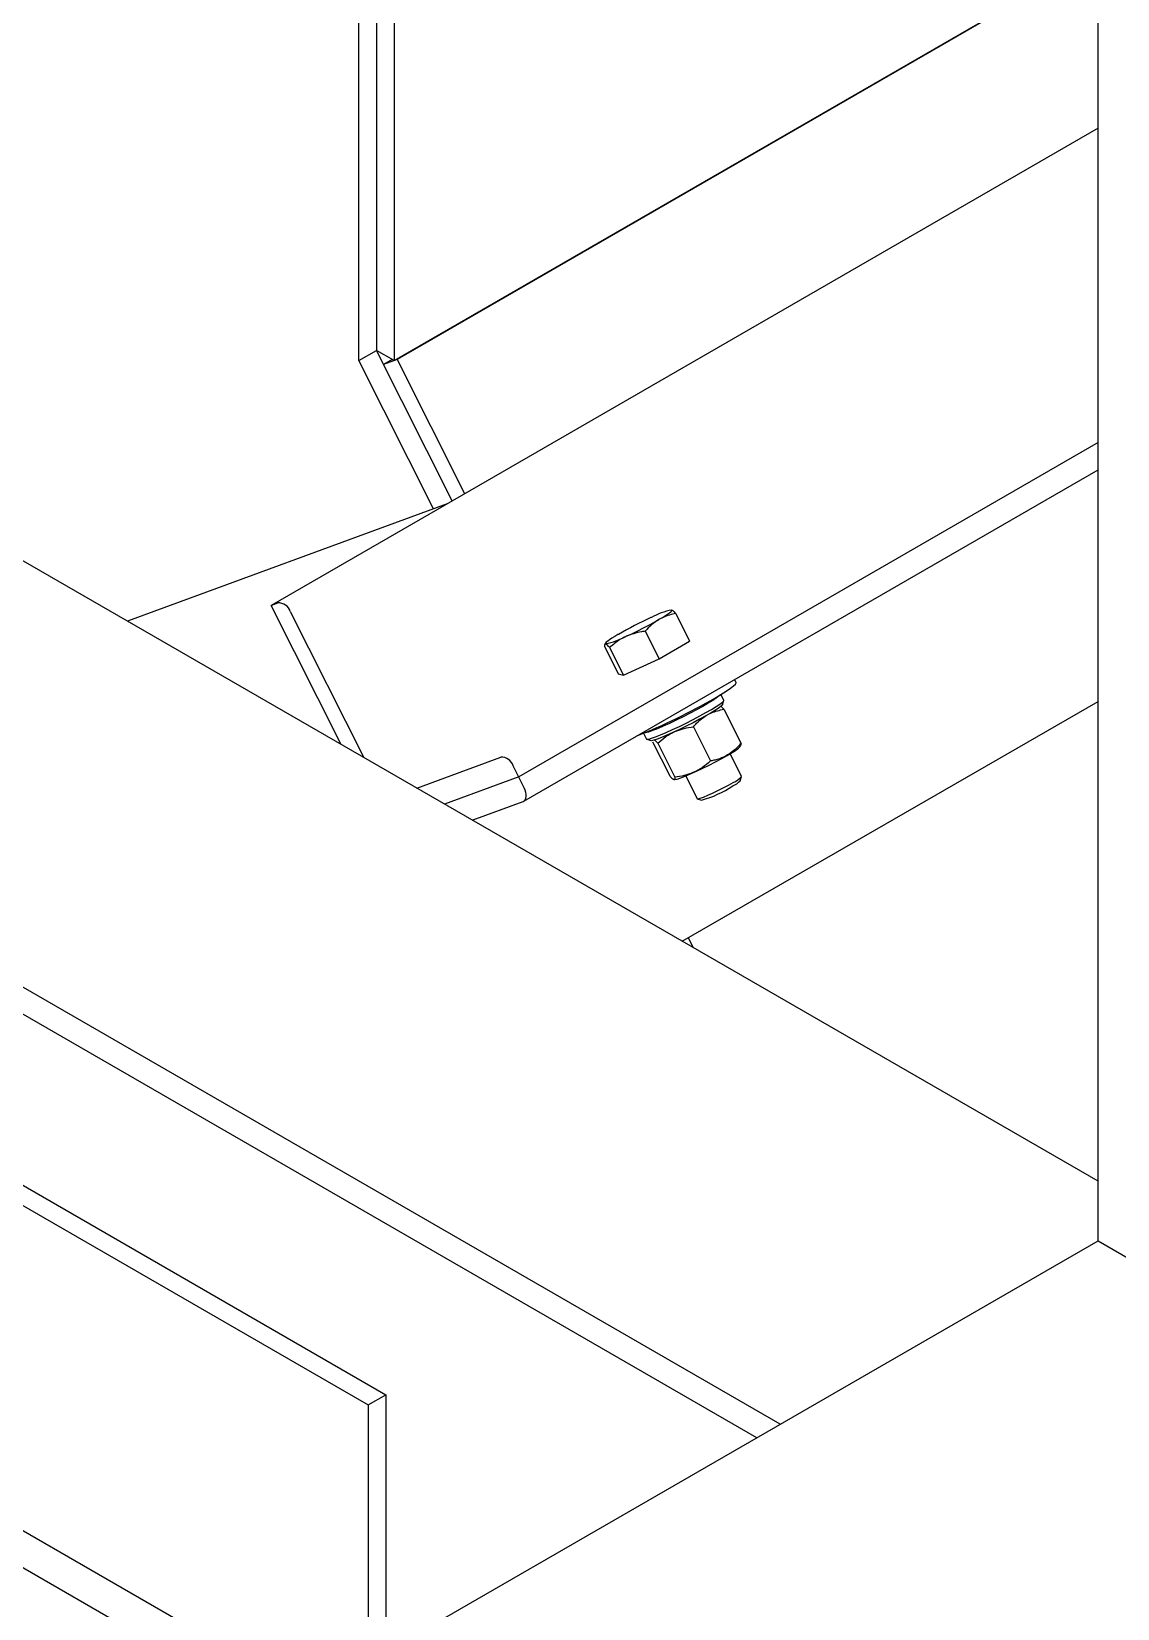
# Model space of a CAD drawing. Header units: millimetres. Extents: x 1293 to 41893, y 1011 to 26911.
# Drawn here: x 5289.2 to 5473.9, y 21956 to 22224.3 of the extents above; entities that cross this region are included whole.
import ezdxf

# ---------------------------------------------------------------- set-up
doc = ezdxf.new("R2010")
doc.units = ezdxf.units.MM
doc.header["$LTSCALE"] = 50
doc.layers.add('MAQUINAS', color=11, linetype='Continuous')
doc.layers.add('STRUC', color=4, linetype='Continuous')

msp = doc.modelspace()

# ---------------------------------------------------------------- linework, layer by layer
at = {"color": 7, "linetype": 'Continuous', "lineweight": 25}
for p, q in [((6321.8907492, 21365.9189006), (4397.9894335, 22476.5634894)), ((5347.8539098, 22239.2659794), (5347.8539098, 22170.0824196)), ((5350.8473285, 22237.5379156), (5350.8473285, 22168.3543558)), ((5350.8473285, 22168.3543558), (5470.5840889, 22237.4769162)), ((5470.5840889, 22237.3672085), (5351.3712113, 22168.5470791)), ((5344.8604911, 22168.3543558), (5344.8604911, 22235.8095709)), ((5470.5840889, 22207.8938214), (5329.9323225, 22126.697285)), ((5344.8604911, 22168.3543558), (5347.8539098, 22170.0824196)), ((5360.7325883, 22144.4779), (5347.8539098, 22170.0824196)), ((5350.8473285, 22168.3543558), (5347.8539098, 22170.0824196)), ((5357.5500818, 22143.1257677), (5344.8604911, 22168.3543558)), ((5351.3712113, 22168.5470791), (5349.0547835, 22167.6949234)), ((5350.522203, 22168.5420467), (5349.0547835, 22167.6949234)), ((5351.3712113, 22168.5470791), (5362.8599283, 22145.7059872)), ((5470.5840889, 22154.4032211), (5372.0563417, 22097.5243633)), ((5372.9060389, 22093.381024), (5470.5840889, 22149.769362)), ((5359.8665096, 22143.9779234), (5305.542278, 22123.9934007)), ((5329.9323225, 22126.697285), (5331.0923896, 22127.1240446)), ((5341.8287106, 22103.0456891), (5329.9323225, 22126.697285)), ((5333.1952206, 22125.6677324), (5345.6969752, 22100.8125875)), ((5394.6355766, 22124.6477852), (5394.5490851, 22124.6082279)), ((5395.8787714, 22124.2792013), (5395.9526853, 22124.3218708)), ((5398.045614, 22125.8865813), (5398.0606837, 22125.9077962)), ((5398.0732613, 22125.9046839), (5398.0606837, 22125.9077962)), ((5398.7620617, 22125.2921836), (5401.1154486, 22120.6133385)), ((5389.003402, 22121.7654038), (5388.9294881, 22121.7227342)), ((5390.2465968, 22121.3968199), (5390.3330883, 22121.4363772)), ((5393.5773085, 22122.2990892), (5395.9306954, 22117.6202442)), ((5386.6280252, 22119.7426221), (5388.9814121, 22115.0637771)), ((5386.7920337, 22120.2620126), (5386.6730874, 22120.083169)), ((5386.8089121, 22120.1399211), (5386.8214897, 22120.1368088)), ((5387.5102902, 22119.5243085), (5389.8636771, 22114.8454635)), ((5395.9306954, 22117.6202442), (5401.1154486, 22120.6133385)), ((5389.8636771, 22114.8454635), (5395.9306954, 22117.6202442)), ((5388.9814121, 22115.0637771), (5389.8636771, 22114.8454635)), ((5409.0534752, 22113.5474547), (5408.78021, 22114.0907421)), ((5406.9509058, 22110.5675956), (5406.4559238, 22111.5516854)), ((5399.8718242, 22069.5381129), (5470.5840889, 22110.3594344)), ((5406.7151875, 22109.8082372), (5406.9509276, 22110.5132959)), ((5406.9408733, 22109.0320125), (5409.8665774, 22103.215325)), ((5401.7558158, 22106.0387425), (5404.6815199, 22100.2220551)), ((5393.2949718, 22104.9319295), (5393.7899538, 22103.9478397)), ((5393.8335355, 22103.9154499), (5394.5401367, 22103.6843744)), ((5394.8065326, 22103.4822755), (5397.7322367, 22097.665588)), ((5395.6890183, 22103.2643033), (5398.6148893, 22097.4472841)), ((5409.6724487, 22102.6506908), (5409.8227462, 22102.8766728)), ((5354.7094399, 22095.6098024), (5369.0040068, 22100.8684151)), ((5409.9687821, 22097.5960342), (5408.0175703, 22101.4753019)), ((5372.0563417, 22097.5243633), (5359.4355357, 22092.8814853)), ((5373.0058455, 22095.6366239), (5371.1068378, 22099.4121028)), ((5400.4538048, 22097.6708444), (5402.4050166, 22093.7915768)), ((5409.7330545, 22096.8597688), (5409.9687946, 22097.5648275)), ((5398.444003, 22097.0470868), (5398.5235394, 22097.0429612)), ((5364.1616316, 22090.1531683), (5372.7959551, 22093.3295194)), ((5402.4300635, 22093.772962), (5403.1366647, 22093.5418865)), ((5400.8788018, 22070.1194287), (5401.7028695, 22068.4810729))]:
    msp.add_line(p, q, dxfattribs=at)
at = {"color": 7, "linetype": 'Continuous', "lineweight": 25, "flags": 128}
for points in [[(5395.9526853, 22124.3218708), (5396.4968224, 22124.6427951), (5396.9737262, 22124.936856), (5397.375491, 22125.1991786), (5397.6954566, 22125.4254145), (5397.9283188, 22125.6118132), (5398.0702174, 22125.7552848), (5398.1188, 22125.8534508), (5398.0732613, 22125.9046839)], [(5388.9294881, 22121.7227342), (5388.385351, 22121.4018099), (5387.9084472, 22121.1077491), (5387.5066824, 22120.8454264), (5387.1867168, 22120.6191905), (5386.9538546, 22120.4327918), (5386.8119561, 22120.2893203), (5386.7633734, 22120.1911543), (5386.8089121, 22120.1399211)], [(5405.3898377, 22110.9222722), (5406.440521, 22111.5423639), (5407.3383709, 22112.1010144), (5408.0633308, 22112.5857443), (5408.5992064, 22112.9857257), (5408.9340271, 22113.2920235), (5409.0603135, 22113.4977957), (5409.0534752, 22113.5474547)], [(5406.3749231, 22111.5033645), (5406.1492986, 22111.2802355), (5405.7137948, 22110.9519081), (5405.0898382, 22110.5392229), (5404.2974333, 22110.0554107), (5403.3619848, 22109.5159829), (5402.3134839, 22108.9382336), (5401.1855461, 22108.3406861), (5400.0143335, 22107.7424978), (5398.8373959, 22107.162847), (5397.6924666, 22106.6203177), (5396.6162526, 22106.1323036), (5395.6432578, 22105.7144507), (5394.8046771, 22105.3801556), (5394.1273957, 22105.140136), (5393.6331276, 22105.0020871), (5393.3820509, 22104.9681533)], [(5393.7899538, 22103.9478397), (5393.8723842, 22103.9074504), (5394.1677924, 22103.9391028), (5394.6620604, 22104.0771517), (5395.3393418, 22104.3171713), (5396.1779225, 22104.6514664), (5397.1509173, 22105.0693193), (5398.2271313, 22105.5573334), (5399.3720606, 22106.0998627), (5400.5489982, 22106.6795135), (5401.7202108, 22107.2777018), (5402.8481486, 22107.8752494), (5403.8966495, 22108.4529986), (5404.832098, 22108.9924264), (5405.6245029, 22109.4762386), (5406.2484595, 22109.8889238), (5406.6839634, 22110.2172512), (5406.917052, 22110.4506943), (5406.9509058, 22110.5675956)], [(5406.7151875, 22109.8082372), (5406.7090817, 22109.7929562), (5406.5293192, 22109.5870591), (5406.1360587, 22109.2801966), (5405.5434779, 22108.8834318), (5404.7729409, 22108.411069), (5403.8522273, 22107.880138), (5402.8145311, 22107.3097801), (5401.6972636, 22106.7205581), (5400.5407048, 22106.1337147), (5399.3865516, 22105.5704072), (5398.2764137, 22105.0509439), (5397.2503144, 22104.5940528), (5396.3452468, 22104.216206), (5395.5938408, 22103.9310255), (5395.0231864, 22103.748793), (5394.6538569, 22103.6760783), (5394.5401367, 22103.6843744)], [(5398.5235394, 22097.0429612), (5398.6284815, 22097.0486125), (5399.0218329, 22097.1402074), (5399.6090166, 22097.3382848), (5400.3674676, 22097.6352327), (5401.2680389, 22098.0196394), (5402.2761221, 22098.4767326), (5403.3529772, 22098.9889463), (5404.4572212, 22099.5365965), (5405.5464186, 22100.0986372), (5406.5787121, 22100.6534696), (5407.5144314, 22101.1797717)], [(5372.7959551, 22093.3295194), (5373.0033637, 22093.4486665), (5373.1664294, 22093.6355479), (5373.2788857, 22093.8829818), (5373.3364109, 22094.1814595), (5373.3367943, 22094.5195105), (5373.2800213, 22094.8841439), (5373.1682736, 22095.2613469), (5373.0058455, 22095.6366239)], [(5402.4050166, 22093.7915768), (5402.4074831, 22093.7875573), (5402.5665876, 22093.7758592), (5402.9360915, 22093.8756252), (5403.4945205, 22094.0810573), (5404.2094208, 22094.3802164), (5405.039245, 22094.7557165), (5405.9357666, 22095.1857349), (5406.8468832, 22095.6452806), (5407.7196439, 22096.1076464), (5408.5033271, 22096.5459612)]]:
    msp.add_lwpolyline(points, dxfattribs=at)
at = {"color": 7, "linetype": 'Continuous', "lineweight": 25}
for centre, radius, start, end in [((5331.1915765, 22125.0209252), 2.105457, 17.890877445, 92.700172088), ((5424.3479051, 22059.6471431), 71.4696593, 114.641776543, 119.639327666), ((5360.5342684, 22186.3974619), 71.4696593, 294.641776544, 299.639327666), ((5400.7364095, 22113.3490641), 12.8406098, 102.027430978, 118.367175849), ((5384.1457639, 22132.6955409), 12.8406098, 282.027430978, 298.367175849), ((5353.7294164, 22200.3468939), 103.2742083, 291.82398155, 300.014938566), ((5404.1754624, 22108.3969424), 7.9521234, 294.827261176, 313.729946768), ((5369.1031937, 22098.7652957), 2.105457, 17.890877445, 92.700172088), ((5406.9424022, 22100.2719602), 4.0397468, 292.730169317, 318.516876816), ((5397.8224997, 22112.2131769), 19.4128163, 285.887249439, 303.194802352), ((5406.843751, 22099.6476163), 4.014993, 293.594095533, 316.023819425)]:
    msp.add_arc(centre, radius, start, end, dxfattribs=at)
for points, knots in [([(5395.8787714, 22124.2792013), (5395.4521159, 22123.9956771), (5394.6147476, 22123.439223), (5393.9187041, 22122.6742792), (5393.5773085, 22122.2990892)], [0, 0, 0, 0, 0.5095195514, 1, 1, 1, 1]), ([(5398.7620617, 22125.2921836), (5398.4097489, 22125.2222587), (5397.43, 22125.0278043), (5396.5294207, 22124.5974633), (5395.9526853, 22124.3218708)], [0, 0, 0, 0, 0.3595950484, 1, 1, 1, 1]), ([(5398.0732613, 22125.9046839), (5398.129211, 22125.8793718), (5398.2961293, 22125.8038564), (5398.5760009, 22125.4965099), (5398.7620617, 22125.2921836)], [0, 0, 0, 0, 0.3351922062, 1, 1, 1, 1]), ([(5390.2465968, 22121.3968199), (5389.9137419, 22121.2284762), (5388.920715, 22120.7262461), (5388.0735152, 22120.0042783), (5387.5102902, 22119.5243085)], [0, 0, 0, 0, 0.3351922062, 1, 1, 1, 1]), ([(5393.5773085, 22122.2990892), (5393.3594783, 22122.2698028), (5392.2378679, 22122.1190066), (5391.1830489, 22121.7409836), (5390.3330883, 22121.4363772)], [0, 0, 0, 0, 0.1942119601, 1, 1, 1, 1]), ([(5386.8089121, 22120.1399211), (5386.7661384, 22120.1390378), (5386.6385287, 22120.1364024), (5386.6322195, 22119.8998704), (5386.6280252, 22119.7426221)], [0, 0, 0, 0, 0.3351922062, 1, 1, 1, 1]), ([(5387.5102902, 22119.5243085), (5387.4540331, 22119.5882962), (5387.164365, 22119.9177701), (5386.9744893, 22120.0390682), (5386.8214897, 22120.1368088)], [0, 0, 0, 0, 0.19421196006, 1, 1, 1, 1]), ([(5401.7558158, 22106.0387425), (5401.9350191, 22106.2381879), (5402.4638114, 22106.8267104), (5403.452555, 22107.6844867), (5404.9887919, 22108.5793602), (5406.2175871, 22108.8642955), (5406.9408733, 22109.0320125)], [0, 0, 0, 0, 0.1280647744, 0.377893031, 0.6338190398, 1, 1, 1, 1]), ([(5406.9408733, 22109.0320125), (5406.783005, 22109.212884), (5406.5756987, 22109.4503971), (5406.4534712, 22109.5127773), (5406.4243227, 22109.5276536)], [0, 0, 0, 0, 0.7615224112, 1, 1, 1, 1]), ([(5398.755159, 22105.2756024), (5399.2222269, 22105.4489948), (5400.1883746, 22105.8076635), (5401.2219205, 22105.9600333), (5401.7558158, 22106.0387425)], [0, 0, 0, 0, 0.4834332835, 1, 1, 1, 1]), ([(5395.1222368, 22103.7993235), (5395.179875, 22103.7635861), (5395.3265632, 22103.6726352), (5395.5521011, 22103.4185505), (5395.6890183, 22103.2643033)], [0, 0, 0, 0, 0.3929302101, 1, 1, 1, 1]), ([(5395.6890183, 22103.2643033), (5396.1398633, 22103.6557579), (5397.028245, 22104.4271121), (5398.0849013, 22104.9506044), (5398.6053148, 22105.2084296)], [0, 0, 0, 0, 0.5074902017, 1, 1, 1, 1]), ([(5409.8665774, 22103.215325), (5409.3380623, 22102.6603734), (5408.4494196, 22101.7272806), (5406.9097914, 22100.840464), (5405.6978893, 22100.4247425), (5404.9355552, 22100.2727155), (5404.6815199, 22100.2220551)], [0, 0, 0, 0, 0.3661794341, 0.6156922034, 0.8719357593, 1, 1, 1, 1]), ([(5409.8054769, 22102.8880299), (5409.817571, 22102.8948924), (5409.8772435, 22102.9287524), (5409.8713091, 22103.0881963), (5409.8665774, 22103.215325)], [0, 0, 0, 0, 0.20267427748, 1, 1, 1, 1]), ([(5404.6815199, 22100.2220551), (5404.2283204, 22099.8353555), (5403.312094, 22099.0535711), (5401.7891252, 22098.2243175), (5400.20181, 22097.6930803), (5399.1470842, 22097.5297151), (5398.6148893, 22097.4472841)], [0, 0, 0, 0, 0.2646176718, 0.5349733347, 0.7653562273, 1, 1, 1, 1]), ([(5398.6148893, 22097.4472841), (5398.6116451, 22097.3203729), (5398.6050863, 22097.0637982), (5398.4298653, 22097.0126945), (5398.130863, 22097.2252914), (5397.8659212, 22097.5179287), (5397.7322367, 22097.665588)], [0, 0, 0, 0, 0.2646061211, 0.5349506065, 0.7653448938, 1, 1, 1, 1])]:
    msp.add_open_spline(points, degree=3, knots=knots, dxfattribs=at)
at = {"layer": 'MAQUINAS', "linetype": 'Continuous', "lineweight": 25}
for p, q in [((5470.5840889, 22018.5840633), (5470.5840889, 22259.7642515)), ((5348.4903059, 21948.1008366), (5470.5840768, 22018.5840703)), ((5470.5840889, 22018.5840633), (5501.3531432, 22000.8214663))]:
    msp.add_line(p, q, dxfattribs=at)
at = {"layer": 'STRUC', "linetype": 'Continuous', "lineweight": 25}
for p, q in [((4595.1858771, 22427.8018582), (5349.4331103, 21992.3841985)), ((4592.1924584, 22426.0737943), (5346.4396916, 21990.6561347)), ((5416.4984348, 21987.3610937), (4666.9665906, 22420.0566172)), ((5412.5464798, 21985.0796787), (4666.5935268, 22415.7091523)), ((5346.4396916, 21935.3491037), (4592.1924584, 22370.7667633)), ((5470.5840889, 22028.7167914), (5236.9074416, 22163.6154484)), ((5346.4396916, 21990.6561347), (5349.4331103, 21992.3841985)), ((5346.4396916, 21990.6561347), (5346.4396916, 21935.3491037)), ((5349.4331103, 21992.3841985), (5349.4331103, 21948.645106))]:
    msp.add_line(p, q, dxfattribs=at)

doc.saveas('drawing.dxf')
